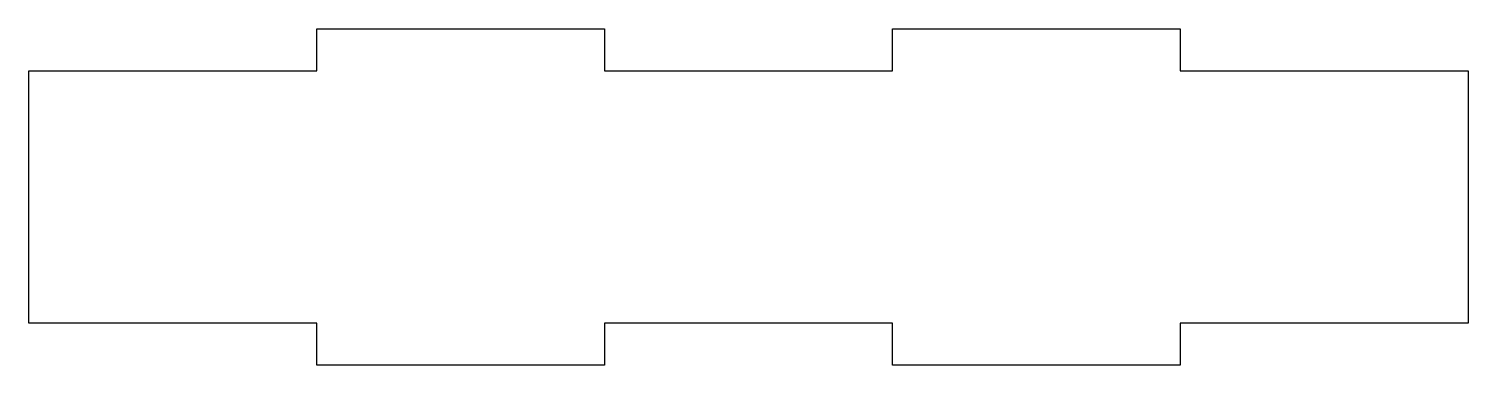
# Model space of a CAD drawing. Header units: millimetres. Extents: x -85.5 to 0, y 0 to 20.
import ezdxf

# ---------------------------------------------------------------- set-up
doc = ezdxf.new("R2010")
doc.units = ezdxf.units.MM
doc.layers.get('0').update_dxf_attribs({"linetype": 'CONTINUOUS'})

msp = doc.modelspace()

# ---------------------------------------------------------------- linework, layer by layer
msp.add_lwpolyline([(0, 2.5), (-17.096, 2.5), (-17.096, 0), (-34.192, 0), (-34.192, 2.5), (-51.288, 2.5), (-51.288, 0), (-68.384, 0), (-68.384, 2.5), (-85.48, 2.5), (-85.48, 17.5), (-68.384, 17.5), (-68.384, 20), (-51.288, 20), (-51.288, 17.5), (-34.192, 17.5), (-34.192, 20), (-17.096, 20), (-17.096, 17.5), (0, 17.5)], close=True)

doc.saveas('drawing.dxf')
